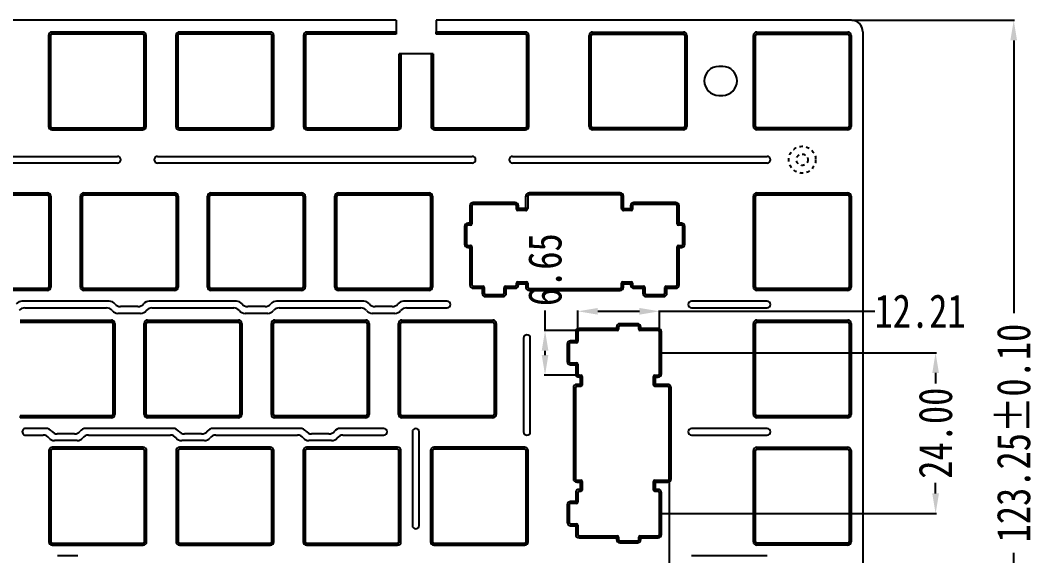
# Model space of a CAD drawing. Header units: inches. Extents: x -637 to 787, y 158 to 578.
# Drawn here: x 216.3 to 367.9, y 374.5 to 454.4 of the extents above; entities that cross this region are included whole.
import ezdxf

# ---------------------------------------------------------------- set-up
doc = ezdxf.new("R2010")
doc.units = ezdxf.units.IN
doc.header["$LTSCALE"] = 5
doc.header["$MEASUREMENT"] = 0
doc.header["$PDMODE"] = 3
doc.header["$PDSIZE"] = 0.3125
doc.linetypes.add('HIDDEN', pattern=[0.2, 0.1, -0.1])
doc.layers.get('0').update_dxf_attribs({"linetype": 'CONTINUOUS'})
doc.layers.get('Defpoints').update_dxf_attribs({"linetype": 'CONTINUOUS'})
doc.layers.add('DEFAULT_2', color=8, linetype='HIDDEN')
doc.styles.get("Standard").update_dxf_attribs({"font": 'txt', "width": 0.8})
doc.dimstyles.get("Standard").update_dxf_attribs({"dimtxt": 5, "dimasz": 3, "dimexe": 0.125, "dimexo": 0.0625, "dimgap": 0.09, "dimtad": 0, "dimzin": 4, "dimdsep": 46, "dimtxsty": 'Standard', "dimcen": 0.09, "dimclrd": 4, "dimclre": 4, "dimclrt": 6, "dimadec": 0, "dimazin": 0, "dimtp": 0.01, "dimtm": 0.01, "dimtfac": 1, "dimtofl": 0, "dimtmove": 0, "dimatfit": 3, "dimfxl": 0, "dimtolj": 1, "dimtzin": 4, "dimarcsym": 0})

# ---------------------------------------------------------------- blocks, each defined once
blk = doc.blocks.new('*D8')
at = {"color": 4, "lineweight": -2, "transparency": 16777216}
for p, q in [((294.65, 408.12), (294.65, 411.12)), ((299.79, 408.12), (294.52, 408.12)), ((294.65, 404.47), (294.65, 405.12)), ((299.79, 401.47), (294.52, 401.47))]:
    blk.add_line(p, q, dxfattribs=at)
at = {"color": 4, "transparency": 16777216}
for points in [[(294.15, 405.12), (295.15, 405.12), (294.65, 408.12)], [(294.15, 404.47), (295.15, 404.47), (294.65, 401.47)]]:
    blk.add_solid(points, dxfattribs=at)
at = {"layer": 'Defpoints', "color": 0, "transparency": 16777216}
for p in [(294.65, 408.12), (299.85, 408.12), (299.85, 401.47)]:
    blk.add_point(p, dxfattribs=at)
at = {"color": 6, "transparency": 16777216, "insert": (294.65, 417.21), "char_height": 5, "attachment_point": 5, "rotation": 90}
blk.add_mtext('\\A1;6.65', dxfattribs=at)
blk = doc.blocks.new('*D9')
at = {"color": 4, "lineweight": -2, "transparency": 16777216}
for p, q in [((299.53, 407.61), (299.53, 411.12)), ((311.74, 407.61), (311.74, 411.12)), ((302.53, 411), (308.74, 411)), ((311.74, 411), (343.91, 411))]:
    blk.add_line(p, q, dxfattribs=at)
at = {"color": 4, "transparency": 16777216}
for points in [[(302.53, 411.5), (302.53, 410.5), (299.53, 411)], [(308.74, 411.5), (308.74, 410.5), (311.74, 411)]]:
    blk.add_solid(points, dxfattribs=at)
at = {"layer": 'Defpoints', "color": 0, "transparency": 16777216}
for p in [(311.74, 411), (299.53, 407.55), (311.74, 407.55)]:
    blk.add_point(p, dxfattribs=at)
at = {"color": 6, "transparency": 16777216, "insert": (350.67, 411), "char_height": 5, "attachment_point": 5}
blk.add_mtext('\\A1;12.21', dxfattribs=at)
blk = doc.blocks.new('*D10')
at = {"color": 4, "lineweight": -2, "transparency": 16777216}
for p, q in [((311.8, 404.8), (353.12, 404.8)), ((352.99, 401.8), (352.99, 400.22)), ((352.99, 383.8), (352.99, 385.37)), ((311.8, 380.8), (353.12, 380.8))]:
    blk.add_line(p, q, dxfattribs=at)
at = {"color": 4, "transparency": 16777216}
for points in [[(352.49, 401.8), (353.49, 401.8), (352.99, 404.8)], [(352.49, 383.8), (353.49, 383.8), (352.99, 380.8)]]:
    blk.add_solid(points, dxfattribs=at)
at = {"layer": 'Defpoints', "color": 0, "transparency": 16777216}
for p in [(311.74, 404.8), (352.99, 404.8), (311.74, 380.8)]:
    blk.add_point(p, dxfattribs=at)
at = {"color": 6, "transparency": 16777216, "insert": (352.99, 392.8), "char_height": 5, "attachment_point": 5, "rotation": 90}
blk.add_mtext('\\A1;24.00', dxfattribs=at)
blk = doc.blocks.new('*D18')
at = {"color": 4, "lineweight": -2, "transparency": 16777216}
for p, q in [((340.48, 454.45), (364.78, 454.45)), ((364.66, 451.45), (364.66, 410.72)), ((364.66, 334.2), (364.66, 374.92)), ((340.48, 331.2), (364.78, 331.2))]:
    blk.add_line(p, q, dxfattribs=at)
at = {"color": 4, "transparency": 16777216}
for points in [[(364.16, 451.45), (365.16, 451.45), (364.66, 454.45)], [(364.16, 334.2), (365.16, 334.2), (364.66, 331.2)]]:
    blk.add_solid(points, dxfattribs=at)
at = {"layer": 'Defpoints', "color": 0, "transparency": 16777216}
for p in [(340.42, 454.45), (364.66, 454.45), (340.42, 331.2)]:
    blk.add_point(p, dxfattribs=at)
at = {"color": 6, "transparency": 16777216, "insert": (364.66, 392.82), "char_height": 5, "attachment_point": 5, "rotation": 90}
blk.add_mtext('\\A1;123.25%%P0{\\fSimSun|b0|i0|c134|p2;.10}', dxfattribs=at)
blk = doc.blocks.new('*D23')
at = {"color": 4, "lineweight": -2, "transparency": 16777216}
for p, q in [((313.18, 389.09), (313.18, 368.25)), ((342.12, 384.33), (342.12, 368.25)), ((316.18, 368.37), (319.56, 368.37)), ((339.12, 368.37), (335.74, 368.37))]:
    blk.add_line(p, q, dxfattribs=at)
at = {"color": 4, "transparency": 16777216}
for points in [[(316.18, 368.87), (316.18, 367.87), (313.18, 368.37)], [(339.12, 368.87), (339.12, 367.87), (342.12, 368.37)]]:
    blk.add_solid(points, dxfattribs=at)
at = {"layer": 'Defpoints', "color": 0, "transparency": 16777216}
for p in [(313.18, 389.15), (342.12, 384.39), (342.12, 368.37)]:
    blk.add_point(p, dxfattribs=at)
at = {"color": 6, "transparency": 16777216, "insert": (327.65, 368.37), "char_height": 5, "attachment_point": 5}
blk.add_mtext('\\A1;28.93', dxfattribs=at)

msp = doc.modelspace()

# ---------------------------------------------------------------- linework, layer by layer
at = {"color": 6, "linetype": 'Continuous'}
for p, q in [((272.394, 454.445), (159.509, 454.445)), ((272.394, 454.445), (272.394, 452.745)), ((340.416, 454.445), (278.394, 454.445)), ((278.394, 454.445), (278.394, 452.745)), ((220.469, 452.195), (220.469, 438.595)), ((220.769, 452.195), (220.469, 452.195)), ((220.769, 452.195), (220.769, 438.595)), ((220.969, 452.695), (220.969, 452.395)), ((234.569, 452.695), (220.969, 452.695)), ((234.569, 452.395), (220.969, 452.395)), ((234.569, 452.395), (234.569, 452.695)), ((234.769, 438.595), (234.769, 452.195)), ((235.069, 452.195), (234.769, 452.195)), ((235.069, 438.595), (235.069, 452.195)), ((239.519, 452.195), (239.519, 438.595)), ((239.819, 452.195), (239.519, 452.195)), ((239.819, 452.195), (239.819, 438.595)), ((240.019, 452.695), (240.019, 452.395)), ((253.619, 452.695), (240.019, 452.695)), ((253.619, 452.395), (240.019, 452.395)), ((253.619, 452.395), (253.619, 452.695)), ((253.819, 438.595), (253.819, 452.195)), ((254.119, 452.195), (253.819, 452.195)), ((254.119, 438.595), (254.119, 452.195)), ((258.869, 452.195), (258.569, 452.195)), ((258.569, 452.195), (258.569, 438.595)), ((258.869, 452.195), (258.869, 438.595)), ((272.394, 452.695), (259.069, 452.695)), ((259.069, 452.695), (259.069, 452.395)), ((272.414, 452.395), (259.069, 452.395)), ((291.719, 452.395), (278.373, 452.395)), ((291.719, 452.695), (278.393, 452.695)), ((291.719, 452.395), (291.719, 452.695)), ((292.219, 452.195), (291.919, 452.195)), ((291.919, 438.595), (291.919, 452.195)), ((292.219, 438.595), (292.219, 452.195)), ((301.536, 452.195), (301.236, 452.195)), ((301.236, 438.595), (301.236, 452.195)), ((301.536, 438.595), (301.536, 452.195)), ((301.736, 452.695), (315.336, 452.695)), ((301.736, 452.695), (301.736, 452.395)), ((301.736, 452.395), (315.336, 452.395)), ((315.336, 452.395), (315.336, 452.695)), ((315.836, 452.195), (315.536, 452.195)), ((315.536, 452.195), (315.536, 438.595)), ((315.836, 452.195), (315.836, 438.595)), ((326.066, 452.195), (325.766, 452.195)), ((325.766, 438.595), (325.766, 452.195)), ((326.066, 438.595), (326.066, 452.195)), ((326.266, 452.695), (339.866, 452.695)), ((326.266, 452.695), (326.266, 452.395)), ((326.266, 452.395), (339.866, 452.395)), ((339.866, 452.395), (339.866, 452.695)), ((340.366, 452.195), (340.066, 452.195)), ((340.066, 452.195), (340.066, 438.595)), ((340.366, 452.195), (340.366, 438.595)), ((342.116, 452.745), (342.116, 332.895)), ((277.919, 449.456), (272.869, 449.456)), ((272.869, 438.595), (272.869, 449.456)), ((273.169, 438.595), (273.169, 449.456)), ((277.619, 449.456), (277.619, 438.595)), ((277.919, 449.456), (277.919, 438.595)), ((220.469, 438.595), (220.769, 438.595)), ((220.969, 438.395), (220.969, 438.095)), ((220.969, 438.395), (234.569, 438.395)), ((234.569, 438.095), (234.569, 438.395)), ((234.769, 438.595), (235.069, 438.595)), ((239.519, 438.595), (239.819, 438.595)), ((240.019, 438.395), (253.619, 438.395)), ((240.019, 438.395), (240.019, 438.095)), ((253.619, 438.095), (253.619, 438.395)), ((253.819, 438.595), (254.119, 438.595)), ((258.569, 438.595), (258.869, 438.595)), ((259.069, 438.395), (272.669, 438.395)), ((259.069, 438.395), (259.069, 438.095)), ((272.669, 438.095), (272.669, 438.395)), ((272.869, 438.595), (273.169, 438.595)), ((277.619, 438.595), (277.919, 438.595)), ((278.119, 438.395), (291.719, 438.395)), ((278.119, 438.395), (278.119, 438.095)), ((291.719, 438.095), (291.719, 438.395)), ((291.919, 438.595), (292.219, 438.595)), ((301.236, 438.595), (301.536, 438.595)), ((315.336, 438.395), (301.736, 438.395)), ((301.736, 438.395), (301.736, 438.095)), ((315.336, 438.095), (315.336, 438.395)), ((315.536, 438.595), (315.836, 438.595)), ((325.766, 438.595), (326.066, 438.595)), ((339.866, 438.395), (326.266, 438.395)), ((326.266, 438.395), (326.266, 438.095)), ((339.866, 438.095), (339.866, 438.395)), ((340.066, 438.595), (340.366, 438.595)), ((220.969, 438.095), (234.569, 438.095)), ((240.019, 438.095), (253.619, 438.095)), ((259.069, 438.095), (272.669, 438.095)), ((278.119, 438.095), (291.719, 438.095)), ((315.336, 438.095), (301.736, 438.095)), ((339.866, 438.095), (326.266, 438.095)), ((183.782, 434.136), (230.782, 434.136)), ((236.782, 434.136), (283.782, 434.136)), ((289.782, 434.136), (327.816, 434.136)), ((230.782, 433.136), (183.782, 433.136)), ((283.782, 433.136), (236.782, 433.136)), ((327.816, 433.136), (289.782, 433.136)), ((206.736, 428.695), (220.336, 428.695)), ((206.736, 428.395), (220.336, 428.395)), ((220.336, 428.395), (220.336, 428.695)), ((220.536, 428.195), (220.536, 414.595)), ((220.836, 428.195), (220.536, 428.195)), ((220.836, 428.195), (220.836, 414.595)), ((225.236, 414.595), (225.236, 428.195)), ((225.536, 428.195), (225.236, 428.195)), ((225.536, 414.595), (225.536, 428.195)), ((225.736, 428.695), (225.736, 428.395)), ((225.736, 428.695), (239.336, 428.695)), ((225.736, 428.395), (239.336, 428.395)), ((239.336, 428.395), (239.336, 428.695)), ((239.836, 428.195), (239.536, 428.195)), ((239.536, 428.195), (239.536, 414.595)), ((239.836, 428.195), (239.836, 414.595)), ((244.536, 428.195), (244.236, 428.195)), ((244.236, 414.595), (244.236, 428.195)), ((244.536, 414.595), (244.536, 428.195)), ((244.736, 428.695), (258.336, 428.695)), ((244.736, 428.695), (244.736, 428.395)), ((244.736, 428.395), (258.336, 428.395)), ((258.336, 428.395), (258.336, 428.695)), ((258.836, 428.195), (258.536, 428.195)), ((258.536, 428.195), (258.536, 414.595)), ((258.836, 428.195), (258.836, 414.595)), ((263.536, 428.195), (263.236, 428.195)), ((263.236, 414.595), (263.236, 428.195)), ((263.536, 414.595), (263.536, 428.195)), ((263.736, 428.695), (277.336, 428.695)), ((263.736, 428.695), (263.736, 428.395)), ((263.736, 428.395), (277.336, 428.395)), ((277.336, 428.395), (277.336, 428.695)), ((277.836, 428.195), (277.536, 428.195)), ((277.536, 428.195), (277.536, 414.595)), ((277.836, 428.195), (277.836, 414.595)), ((326.066, 428.195), (325.766, 428.195)), ((325.766, 414.595), (325.766, 428.195)), ((326.066, 414.595), (326.066, 428.195)), ((326.266, 428.695), (339.866, 428.695)), ((326.266, 428.695), (326.266, 428.395)), ((326.266, 428.395), (339.866, 428.395)), ((339.866, 428.395), (339.866, 428.695)), ((340.366, 428.195), (340.066, 428.195)), ((340.066, 428.195), (340.066, 414.595)), ((340.366, 428.195), (340.366, 414.595)), ((220.336, 414.395), (206.736, 414.395)), ((220.336, 414.095), (206.736, 414.095)), ((220.336, 414.095), (220.336, 414.395)), ((220.536, 414.595), (220.836, 414.595)), ((225.236, 414.595), (225.536, 414.595)), ((239.336, 414.395), (225.736, 414.395)), ((225.736, 414.395), (225.736, 414.095)), ((239.336, 414.095), (225.736, 414.095)), ((239.336, 414.095), (239.336, 414.395)), ((239.536, 414.595), (239.836, 414.595)), ((244.236, 414.595), (244.536, 414.595)), ((258.336, 414.395), (244.736, 414.395)), ((244.736, 414.395), (244.736, 414.095)), ((258.336, 414.095), (244.736, 414.095)), ((258.336, 414.095), (258.336, 414.395)), ((258.536, 414.595), (258.836, 414.595)), ((263.236, 414.595), (263.536, 414.595)), ((277.336, 414.395), (263.736, 414.395)), ((263.736, 414.395), (263.736, 414.095)), ((277.336, 414.095), (263.736, 414.095)), ((277.336, 414.095), (277.336, 414.395)), ((277.536, 414.595), (277.836, 414.595)), ((325.766, 414.595), (326.066, 414.595)), ((339.866, 414.395), (326.266, 414.395)), ((326.266, 414.395), (326.266, 414.095)), ((339.866, 414.095), (326.266, 414.095)), ((339.866, 414.095), (339.866, 414.395)), ((340.066, 414.595), (340.366, 414.595)), ((229.557, 412.515), (216.514, 412.515)), ((216.918, 411.515), (229.156, 411.515)), ((233.821, 411.695), (231.25, 411.695)), ((248.557, 412.515), (235.514, 412.515)), ((235.918, 411.515), (248.156, 411.515)), ((252.821, 411.695), (250.25, 411.695)), ((267.563, 412.515), (254.514, 412.515)), ((254.918, 411.515), (267.139, 411.515)), ((271.806, 411.695), (269.266, 411.695)), ((280.036, 412.515), (273.509, 412.515)), ((273.933, 411.515), (280.036, 411.515)), ((327.816, 412.515), (316.536, 412.515)), ((316.536, 411.515), (327.816, 411.515)), ((216.266, 409.695), (229.866, 409.695)), ((229.866, 409.395), (229.866, 409.695)), ((234.225, 410.695), (230.849, 410.695)), ((235.266, 409.695), (248.866, 409.695)), ((235.266, 409.695), (235.266, 409.395)), ((248.866, 409.395), (248.866, 409.695)), ((253.225, 410.695), (249.849, 410.695)), ((254.266, 409.695), (267.866, 409.695)), ((254.266, 409.695), (254.266, 409.395)), ((267.866, 409.395), (267.866, 409.695)), ((272.229, 410.695), (268.843, 410.695)), ((273.266, 409.695), (286.866, 409.695)), ((273.266, 409.695), (273.266, 409.395)), ((286.866, 409.395), (286.866, 409.695)), ((326.266, 409.695), (339.866, 409.695)), ((326.266, 409.695), (326.266, 409.395)), ((339.866, 409.395), (339.866, 409.695)), ((216.266, 409.395), (229.866, 409.395)), ((230.366, 409.195), (230.066, 409.195)), ((230.066, 409.195), (230.066, 395.595)), ((230.366, 409.195), (230.366, 395.595)), ((235.066, 409.195), (234.766, 409.195)), ((234.766, 395.595), (234.766, 409.195)), ((235.066, 395.595), (235.066, 409.195)), ((235.266, 409.395), (248.866, 409.395)), ((249.366, 409.195), (249.066, 409.195)), ((249.066, 409.195), (249.066, 395.595)), ((249.366, 409.195), (249.366, 395.595)), ((254.066, 409.195), (253.766, 409.195)), ((253.766, 395.595), (253.766, 409.195)), ((254.066, 395.595), (254.066, 409.195)), ((254.266, 409.395), (267.866, 409.395)), ((268.366, 409.195), (268.066, 409.195)), ((268.066, 409.195), (268.066, 395.595)), ((268.366, 409.195), (268.366, 395.595)), ((273.066, 409.195), (272.766, 409.195)), ((272.766, 395.595), (272.766, 409.195)), ((273.066, 395.595), (273.066, 409.195)), ((273.266, 409.395), (286.866, 409.395)), ((287.366, 409.195), (287.066, 409.195)), ((287.066, 409.195), (287.066, 395.595)), ((287.366, 409.195), (287.366, 395.595)), ((299.726, 408.42), (299.726, 408.12)), ((305.326, 408.42), (299.726, 408.42)), ((305.426, 408.12), (299.726, 408.12)), ((305.326, 408.645), (305.326, 408.42)), ((305.626, 408.645), (305.326, 408.645)), ((305.326, 408.42), (305.567, 408.179)), ((305.626, 408.645), (305.626, 408.32)), ((305.826, 409.145), (305.826, 408.845)), ((308.436, 409.145), (305.826, 409.145)), ((308.436, 408.845), (305.826, 408.845)), ((308.436, 408.845), (308.436, 409.145)), ((308.636, 408.32), (308.636, 408.645)), ((308.936, 408.645), (308.636, 408.645)), ((308.936, 408.42), (308.695, 408.179)), ((311.536, 408.12), (308.836, 408.12)), ((308.936, 408.42), (308.936, 408.645)), ((311.536, 408.42), (308.936, 408.42)), ((311.536, 408.12), (311.536, 408.42)), ((326.066, 409.195), (325.766, 409.195)), ((325.766, 395.595), (325.766, 409.195)), ((326.066, 395.595), (326.066, 409.195)), ((326.266, 409.395), (339.866, 409.395)), ((340.366, 409.195), (340.066, 409.195)), ((340.066, 409.195), (340.066, 395.595)), ((340.366, 409.195), (340.366, 395.595)), ((291.451, 406.975), (291.451, 393.015)), ((292.451, 393.015), (292.451, 406.975)), ((298.476, 406.595), (298.476, 406.295)), ((299.226, 406.595), (298.476, 406.595)), ((299.226, 407.92), (299.226, 406.595)), ((299.526, 407.92), (299.226, 407.92)), ((299.226, 406.595), (299.467, 406.354)), ((299.526, 407.92), (299.526, 406.495)), ((311.736, 401.67), (311.736, 407.92)), ((312.036, 407.92), (311.736, 407.92)), ((312.036, 401.67), (312.036, 407.92)), ((297.976, 406.095), (297.976, 403.495)), ((298.276, 406.095), (297.976, 406.095)), ((298.276, 406.095), (298.276, 403.495)), ((299.326, 406.295), (298.476, 406.295)), ((297.976, 403.495), (298.276, 403.495)), ((298.476, 403.295), (298.476, 402.995)), ((298.476, 403.295), (299.326, 403.295)), ((298.476, 402.995), (299.226, 402.995)), ((299.226, 402.995), (299.467, 403.237)), ((299.226, 402.995), (299.226, 401.67)), ((299.526, 403.095), (299.526, 401.67)), ((299.226, 401.67), (299.526, 401.67)), ((299.726, 401.47), (299.726, 401.17)), ((299.726, 401.47), (299.981, 401.47)), ((299.726, 401.17), (299.881, 401.17)), ((299.881, 401.17), (300.122, 401.411)), ((299.881, 401.17), (299.881, 400.095)), ((300.181, 401.27), (300.181, 399.995)), ((310.836, 399.995), (310.836, 401.27)), ((311.136, 401.17), (310.895, 401.411)), ((311.036, 401.47), (311.536, 401.47)), ((311.136, 400.095), (311.136, 401.17)), ((311.136, 401.17), (311.536, 401.17)), ((311.536, 401.17), (311.536, 401.47)), ((311.736, 401.67), (312.036, 401.67)), ((298.881, 399.595), (298.881, 385.995)), ((299.181, 399.595), (298.881, 399.595)), ((299.181, 399.595), (299.181, 385.995)), ((299.381, 400.095), (299.381, 399.795)), ((299.881, 400.095), (299.381, 400.095)), ((299.981, 399.795), (299.381, 399.795)), ((299.881, 400.095), (300.122, 399.854)), ((311.136, 400.095), (310.895, 399.854)), ((312.981, 399.795), (311.036, 399.795)), ((312.981, 400.095), (311.136, 400.095)), ((312.981, 399.795), (312.981, 400.095)), ((313.181, 385.995), (313.181, 399.595)), ((313.481, 399.595), (313.181, 399.595)), ((313.481, 385.995), (313.481, 399.595)), ((229.866, 395.395), (216.266, 395.395)), ((216.266, 395.395), (216.266, 395.095)), ((229.866, 395.095), (216.266, 395.095)), ((229.866, 395.095), (229.866, 395.395)), ((230.066, 395.595), (230.366, 395.595)), ((234.766, 395.595), (235.066, 395.595)), ((248.866, 395.395), (235.266, 395.395)), ((235.266, 395.395), (235.266, 395.095)), ((248.866, 395.095), (235.266, 395.095)), ((248.866, 395.095), (248.866, 395.395)), ((249.066, 395.595), (249.366, 395.595)), ((253.766, 395.595), (254.066, 395.595)), ((267.866, 395.395), (254.266, 395.395)), ((254.266, 395.395), (254.266, 395.095)), ((267.866, 395.095), (254.266, 395.095)), ((267.866, 395.095), (267.866, 395.395)), ((268.066, 395.595), (268.366, 395.595)), ((272.766, 395.595), (273.066, 395.595)), ((286.866, 395.395), (273.266, 395.395)), ((273.266, 395.395), (273.266, 395.095)), ((286.866, 395.095), (273.266, 395.095)), ((286.866, 395.095), (286.866, 395.395)), ((287.066, 395.595), (287.366, 395.595)), ((325.766, 395.595), (326.066, 395.595)), ((339.866, 395.395), (326.266, 395.395)), ((326.266, 395.395), (326.266, 395.095)), ((339.866, 395.095), (326.266, 395.095)), ((339.866, 395.095), (339.866, 395.395)), ((340.066, 395.595), (340.366, 395.595)), ((220.087, 393.515), (217.066, 393.515)), ((239.087, 393.515), (226.044, 393.515)), ((258.087, 393.515), (245.044, 393.515)), ((270.566, 393.515), (264.044, 393.515)), ((274.831, 393.015), (274.831, 379.015)), ((275.831, 379.015), (275.831, 393.015)), ((327.816, 393.515), (316.536, 393.515)), ((217.066, 392.515), (219.686, 392.515)), ((224.755, 391.695), (221.379, 391.695)), ((224.351, 392.695), (221.78, 392.695)), ((226.448, 392.515), (238.686, 392.515)), ((243.755, 391.695), (240.379, 391.695)), ((243.351, 392.695), (240.78, 392.695)), ((245.448, 392.515), (257.686, 392.515)), ((262.755, 391.695), (259.379, 391.695)), ((262.351, 392.695), (259.78, 392.695)), ((264.448, 392.515), (270.566, 392.515)), ((316.536, 392.515), (327.816, 392.515)), ((220.831, 390.195), (220.531, 390.195)), ((220.531, 390.195), (220.531, 376.595)), ((220.831, 390.195), (220.831, 376.595)), ((234.631, 390.695), (221.031, 390.695)), ((221.031, 390.695), (221.031, 390.395)), ((234.631, 390.395), (221.031, 390.395)), ((234.631, 390.395), (234.631, 390.695)), ((235.131, 390.195), (234.831, 390.195)), ((234.831, 376.595), (234.831, 390.195)), ((235.131, 376.595), (235.131, 390.195)), ((239.831, 390.195), (239.531, 390.195)), ((239.531, 390.195), (239.531, 376.595)), ((239.831, 390.195), (239.831, 376.595)), ((253.631, 390.695), (240.031, 390.695)), ((240.031, 390.695), (240.031, 390.395)), ((253.631, 390.395), (240.031, 390.395)), ((253.631, 390.395), (253.631, 390.695)), ((254.131, 390.195), (253.831, 390.195)), ((253.831, 376.595), (253.831, 390.195)), ((254.131, 376.595), (254.131, 390.195)), ((258.831, 390.195), (258.531, 390.195)), ((258.531, 390.195), (258.531, 376.595)), ((258.831, 390.195), (258.831, 376.595)), ((272.631, 390.695), (259.031, 390.695)), ((259.031, 390.695), (259.031, 390.395)), ((272.631, 390.395), (259.031, 390.395)), ((272.631, 390.395), (272.631, 390.695)), ((273.131, 390.195), (272.831, 390.195)), ((272.831, 376.595), (272.831, 390.195)), ((273.131, 376.595), (273.131, 390.195)), ((277.831, 390.195), (277.531, 390.195)), ((277.531, 390.195), (277.531, 376.595)), ((277.831, 390.195), (277.831, 376.595)), ((291.631, 390.695), (278.031, 390.695)), ((278.031, 390.695), (278.031, 390.395)), ((291.631, 390.395), (278.031, 390.395)), ((291.631, 390.395), (291.631, 390.695)), ((292.131, 390.195), (291.831, 390.195)), ((291.831, 376.595), (291.831, 390.195)), ((292.131, 376.595), (292.131, 390.195)), ((326.066, 390.195), (325.766, 390.195)), ((325.766, 376.595), (325.766, 390.195)), ((326.066, 376.595), (326.066, 390.195)), ((326.266, 390.695), (339.866, 390.695)), ((326.266, 390.695), (326.266, 390.395)), ((326.266, 390.395), (339.866, 390.395)), ((339.866, 390.395), (339.866, 390.695)), ((340.366, 390.195), (340.066, 390.195)), ((340.066, 390.195), (340.066, 376.595)), ((340.366, 390.195), (340.366, 376.595)), ((298.881, 385.995), (299.181, 385.995)), ((299.381, 385.795), (299.381, 385.495)), ((299.381, 385.795), (299.981, 385.795)), ((299.381, 385.495), (299.881, 385.495)), ((299.881, 385.495), (300.122, 385.737)), ((299.881, 385.495), (299.881, 384.42)), ((300.181, 385.595), (300.181, 384.32)), ((310.836, 384.32), (310.836, 385.595)), ((311.136, 385.495), (310.895, 385.737)), ((311.036, 385.795), (312.981, 385.795)), ((311.136, 384.42), (311.136, 385.495)), ((311.136, 385.495), (312.981, 385.495)), ((312.981, 385.495), (312.981, 385.795)), ((313.181, 385.995), (313.481, 385.995)), ((299.226, 383.92), (299.226, 382.595)), ((299.526, 383.92), (299.226, 383.92)), ((299.526, 383.92), (299.526, 382.495)), ((299.726, 384.42), (299.726, 384.12)), ((299.881, 384.42), (299.726, 384.42)), ((299.981, 384.12), (299.726, 384.12)), ((299.881, 384.42), (300.122, 384.179)), ((311.136, 384.42), (310.895, 384.179)), ((311.536, 384.12), (311.036, 384.12)), ((311.536, 384.42), (311.136, 384.42)), ((311.536, 384.12), (311.536, 384.42)), ((311.736, 377.67), (311.736, 383.92)), ((312.036, 383.92), (311.736, 383.92)), ((312.036, 377.67), (312.036, 383.92)), ((298.476, 382.595), (298.476, 382.295)), ((299.226, 382.595), (298.476, 382.595)), ((299.326, 382.295), (298.476, 382.295)), ((299.226, 382.595), (299.467, 382.354)), ((297.976, 382.095), (297.976, 379.495)), ((298.276, 382.095), (297.976, 382.095)), ((298.276, 382.095), (298.276, 379.495)), ((297.976, 379.495), (298.276, 379.495)), ((298.476, 379.295), (298.476, 378.995)), ((298.476, 379.295), (299.326, 379.295)), ((299.226, 378.995), (299.467, 379.237)), ((298.476, 378.995), (299.226, 378.995)), ((299.226, 378.995), (299.226, 377.67)), ((299.226, 377.67), (299.526, 377.67)), ((299.526, 379.095), (299.526, 377.67)), ((311.736, 377.67), (312.036, 377.67)), ((220.531, 376.595), (220.831, 376.595)), ((221.031, 376.395), (234.631, 376.395)), ((221.031, 376.395), (221.031, 376.095)), ((234.631, 376.095), (234.631, 376.395)), ((234.831, 376.595), (235.131, 376.595)), ((239.531, 376.595), (239.831, 376.595)), ((240.031, 376.395), (253.631, 376.395)), ((240.031, 376.395), (240.031, 376.095)), ((253.631, 376.095), (253.631, 376.395)), ((253.831, 376.595), (254.131, 376.595)), ((258.531, 376.595), (258.831, 376.595)), ((259.031, 376.395), (272.631, 376.395)), ((259.031, 376.395), (259.031, 376.095)), ((272.631, 376.095), (272.631, 376.395)), ((272.831, 376.595), (273.131, 376.595)), ((277.531, 376.595), (277.831, 376.595)), ((278.031, 376.395), (291.631, 376.395)), ((278.031, 376.395), (278.031, 376.095)), ((291.631, 376.095), (291.631, 376.395)), ((291.831, 376.595), (292.131, 376.595)), ((299.726, 377.47), (299.726, 377.17)), ((299.726, 377.47), (305.426, 377.47)), ((299.726, 377.17), (305.326, 377.17)), ((305.326, 377.17), (305.567, 377.411)), ((305.326, 377.17), (305.326, 376.945)), ((305.326, 376.945), (305.626, 376.945)), ((305.626, 377.27), (305.626, 376.945)), ((305.826, 376.745), (305.826, 376.445)), ((305.826, 376.745), (308.436, 376.745)), ((305.826, 376.445), (308.436, 376.445)), ((308.436, 376.445), (308.436, 376.745)), ((308.636, 376.945), (308.636, 377.27)), ((308.636, 376.945), (308.936, 376.945)), ((308.936, 377.17), (308.695, 377.411)), ((308.836, 377.47), (311.536, 377.47)), ((308.936, 376.945), (308.936, 377.17)), ((308.936, 377.17), (311.536, 377.17)), ((311.536, 377.17), (311.536, 377.47)), ((325.766, 376.595), (326.066, 376.595)), ((339.866, 376.395), (326.266, 376.395)), ((326.266, 376.395), (326.266, 376.095)), ((339.866, 376.095), (339.866, 376.395)), ((340.066, 376.595), (340.366, 376.595)), ((221.031, 376.095), (234.631, 376.095)), ((240.031, 376.095), (253.631, 376.095)), ((259.031, 376.095), (272.631, 376.095)), ((278.031, 376.095), (291.631, 376.095)), ((339.866, 376.095), (326.266, 376.095)), ((224.852, 374.515), (221.841, 374.515)), ((327.816, 374.515), (316.536, 374.515))]:
    msp.add_line(p, q, dxfattribs=at)
at = {"color": 7, "linetype": 'Continuous'}
for p, q in [((321.186, 447.545), (320.586, 447.545)), ((320.586, 443.245), (321.186, 443.245)), ((292.061, 428.195), (291.761, 428.195)), ((291.761, 426.05), (291.761, 428.195)), ((292.061, 428.195), (292.061, 426.35)), ((305.861, 428.695), (292.261, 428.695)), ((292.261, 428.395), (292.261, 428.695)), ((305.861, 428.395), (292.261, 428.395)), ((305.861, 428.395), (305.861, 428.695)), ((306.061, 428.195), (306.361, 428.195)), ((306.061, 426.35), (306.061, 428.195)), ((306.361, 426.05), (306.361, 428.195)), ((283.736, 426.75), (283.436, 426.75)), ((283.436, 426.75), (283.436, 424.15)), ((283.736, 426.75), (283.736, 424.05)), ((290.186, 427.25), (283.936, 427.25)), ((283.936, 426.95), (283.936, 427.25)), ((290.186, 426.95), (283.936, 426.95)), ((290.186, 426.95), (290.186, 427.25)), ((290.386, 426.75), (290.686, 426.75)), ((290.386, 426.25), (290.386, 426.75)), ((290.445, 426.109), (290.686, 426.35)), ((290.686, 426.35), (290.686, 426.75)), ((292.061, 426.35), (290.686, 426.35)), ((306.061, 426.35), (307.436, 426.35)), ((307.736, 426.75), (307.436, 426.75)), ((307.436, 426.75), (307.436, 426.35)), ((307.436, 426.35), (307.677, 426.109)), ((307.736, 426.75), (307.736, 426.25)), ((314.186, 427.25), (307.936, 427.25)), ((307.936, 426.95), (307.936, 427.25)), ((314.186, 426.95), (307.936, 426.95)), ((314.186, 426.95), (314.186, 427.25)), ((314.386, 426.75), (314.686, 426.75)), ((314.386, 424.05), (314.386, 426.75)), ((314.686, 424.15), (314.686, 426.75)), ((291.761, 426.05), (290.586, 426.05)), ((307.536, 426.05), (306.361, 426.05)), ((282.911, 423.65), (282.611, 423.65)), ((282.611, 423.65), (282.611, 421.04)), ((282.911, 423.65), (282.911, 421.04)), ((283.436, 424.15), (283.111, 424.15)), ((283.111, 423.85), (283.111, 424.15)), ((283.536, 423.85), (283.111, 423.85)), ((283.436, 424.15), (283.677, 423.909)), ((314.445, 423.909), (314.686, 424.15)), ((315.011, 423.85), (314.586, 423.85)), ((315.011, 424.15), (314.686, 424.15)), ((315.011, 423.85), (315.011, 424.15)), ((315.211, 423.65), (315.511, 423.65)), ((315.211, 421.04), (315.211, 423.65)), ((315.511, 421.04), (315.511, 423.65)), ((282.911, 421.04), (282.611, 421.04)), ((283.111, 420.84), (283.535, 420.84)), ((283.111, 420.84), (283.111, 420.54)), ((283.111, 420.54), (283.435, 420.54)), ((283.435, 420.54), (283.434, 414.94)), ((283.677, 420.782), (283.435, 420.54)), ((283.735, 420.64), (283.734, 414.94)), ((314.386, 414.94), (314.386, 420.64)), ((314.686, 420.54), (314.445, 420.782)), ((314.586, 420.84), (315.011, 420.84)), ((314.686, 420.54), (315.011, 420.54)), ((314.686, 414.94), (314.686, 420.54)), ((315.011, 420.84), (315.011, 420.54)), ((315.211, 421.04), (315.511, 421.04)), ((283.734, 414.94), (283.434, 414.94)), ((283.934, 414.74), (285.361, 414.74)), ((283.934, 414.74), (283.934, 414.44)), ((283.934, 414.44), (285.261, 414.44)), ((285.261, 414.44), (285.502, 414.682)), ((285.261, 414.44), (285.261, 413.69)), ((285.561, 414.54), (285.561, 413.69)), ((288.561, 413.69), (288.561, 414.54)), ((288.861, 414.44), (288.62, 414.682)), ((288.761, 414.74), (290.186, 414.74)), ((288.861, 414.44), (290.186, 414.44)), ((288.861, 413.69), (288.861, 414.44)), ((290.186, 414.74), (290.186, 414.44)), ((290.386, 414.94), (290.386, 415.195)), ((290.386, 414.94), (290.686, 414.94)), ((290.686, 415.095), (290.445, 415.337)), ((290.586, 415.395), (291.861, 415.395)), ((290.686, 415.095), (291.761, 415.095)), ((290.686, 414.94), (290.686, 415.095)), ((291.761, 415.095), (292.002, 415.337)), ((291.761, 415.095), (291.761, 414.595)), ((292.061, 414.595), (291.761, 414.595)), ((292.061, 415.195), (292.061, 414.595)), ((292.261, 414.395), (305.861, 414.395)), ((292.261, 414.395), (292.261, 414.095)), ((292.261, 414.095), (305.861, 414.095)), ((305.861, 414.395), (305.861, 414.095)), ((306.061, 414.595), (306.061, 415.195)), ((306.061, 414.595), (306.361, 414.595)), ((306.361, 415.095), (306.12, 415.337)), ((306.261, 415.395), (307.536, 415.395)), ((306.361, 415.095), (307.436, 415.095)), ((306.361, 414.595), (306.361, 415.095)), ((307.677, 415.337), (307.436, 415.095)), ((307.436, 415.095), (307.436, 414.94)), ((307.736, 414.94), (307.436, 414.94)), ((307.736, 415.195), (307.736, 414.94)), ((307.936, 414.74), (309.361, 414.74)), ((307.936, 414.74), (307.936, 414.44)), ((307.936, 414.44), (309.261, 414.44)), ((309.261, 414.44), (309.502, 414.682)), ((309.261, 414.44), (309.261, 413.69)), ((309.561, 414.54), (309.561, 413.69)), ((312.561, 413.69), (312.561, 414.54)), ((312.861, 414.44), (312.62, 414.682)), ((312.761, 414.74), (314.186, 414.74)), ((312.861, 414.44), (314.186, 414.44)), ((312.861, 413.69), (312.861, 414.44)), ((314.186, 414.74), (314.186, 414.44)), ((314.386, 414.94), (314.686, 414.94)), ((285.561, 413.69), (285.261, 413.69)), ((285.761, 413.49), (288.361, 413.49)), ((285.761, 413.49), (285.761, 413.19)), ((285.761, 413.19), (288.361, 413.19)), ((288.361, 413.49), (288.361, 413.19)), ((288.561, 413.69), (288.861, 413.69)), ((309.561, 413.69), (309.261, 413.69)), ((309.761, 413.49), (312.361, 413.49)), ((309.761, 413.49), (309.761, 413.19)), ((309.761, 413.19), (312.361, 413.19)), ((312.361, 413.49), (312.361, 413.19)), ((312.561, 413.69), (312.861, 413.69))]:
    msp.add_line(p, q, dxfattribs=at)
at = {"color": 6, "linetype": 'Continuous'}
for centre, radius, start, end in [((340.416, 452.745), 1.7, 0, 90), ((220.969, 452.195), 0.5, 90.00018, 180.00018), ((220.969, 452.195), 0.2, 90.00001, 180), ((234.569, 452.195), 0.5, 0.00018, 90), ((234.569, 452.195), 0.2, 0.00002, 90), ((240.019, 452.195), 0.5, 90.00018, 180.00018), ((240.019, 452.195), 0.2, 90.00001, 180), ((253.619, 452.195), 0.5, 0.00018, 90), ((253.619, 452.195), 0.2, 0.00001, 90), ((259.069, 452.195), 0.5, 90.00018, 180.00018), ((259.069, 452.195), 0.2, 90.00001, 180), ((275.394, 452.745), 3, 180, 186.69979), ((275.394, 452.745), 3, 353.30021, 0), ((291.719, 452.195), 0.5, 0.00018, 90), ((291.719, 452.195), 0.2, 0.00001, 90), ((301.736, 452.195), 0.5, 90, 180), ((301.736, 452.195), 0.2, 90, 180), ((315.336, 452.195), 0.5, 0, 90), ((315.336, 452.195), 0.2, 360, 90), ((326.266, 452.195), 0.5, 90, 180), ((326.266, 452.195), 0.2, 90, 180), ((339.866, 452.195), 0.5, 0, 90), ((339.866, 452.195), 0.2, 360, 90), ((220.969, 438.595), 0.5, 180.00018, 270), ((220.969, 438.595), 0.2, 180.00002, 270), ((234.569, 438.595), 0.5, 270.00018, 0.00018), ((234.569, 438.595), 0.2, 270.00001, 0), ((240.019, 438.595), 0.5, 180.00018, 270), ((240.019, 438.595), 0.2, 180.00002, 270), ((253.619, 438.595), 0.5, 270.00018, 0.00018), ((253.619, 438.595), 0.2, 270.00002, 0), ((259.069, 438.595), 0.5, 180.00018, 270), ((259.069, 438.595), 0.2, 180.00002, 270), ((272.669, 438.595), 0.5, 270.00018, 0.00018), ((272.669, 438.595), 0.2, 270.00002, 0), ((278.119, 438.595), 0.5, 180.00018, 270), ((278.119, 438.595), 0.2, 180.00002, 270), ((291.719, 438.595), 0.5, 270.00018, 0.00018), ((291.719, 438.595), 0.2, 270.00002, 0), ((301.736, 438.595), 0.5, 180, 270), ((301.736, 438.595), 0.2, 180, 270), ((315.336, 438.595), 0.5, 270, 0), ((315.336, 438.595), 0.2, 270, 0), ((326.266, 438.595), 0.5, 180, 270), ((326.266, 438.595), 0.2, 180, 270), ((339.866, 438.595), 0.5, 270, 0), ((339.866, 438.595), 0.2, 270, 0), ((230.782, 433.636), 0.5, 270, 90), ((236.782, 433.636), 0.5, 90, 270), ((283.782, 433.636), 0.5, 270, 90), ((289.782, 433.636), 0.5, 90, 270), ((327.816, 433.636), 0.5, 270, 90), ((220.336, 428.195), 0.5, 0, 90), ((220.336, 428.195), 0.2, 360, 90), ((225.736, 428.195), 0.5, 90, 180), ((225.736, 428.195), 0.2, 90, 180), ((239.336, 428.195), 0.5, 0, 90), ((239.336, 428.195), 0.2, 360, 90), ((244.736, 428.195), 0.5, 90, 180), ((244.736, 428.195), 0.2, 90, 180), ((258.336, 428.195), 0.5, 0, 90), ((258.336, 428.195), 0.2, 360, 90), ((263.736, 428.195), 0.5, 90, 180), ((263.736, 428.195), 0.2, 90, 180), ((277.336, 428.195), 0.5, 0, 90), ((277.336, 428.195), 0.2, 360, 90), ((326.266, 428.195), 0.5, 90, 180), ((326.266, 428.195), 0.2, 90, 180), ((339.866, 428.195), 0.5, 0, 90), ((339.866, 428.195), 0.2, 360, 90), ((220.336, 414.595), 0.5, 270, 0), ((220.336, 414.595), 0.2, 270, 0), ((225.736, 414.595), 0.5, 180, 270), ((225.736, 414.595), 0.2, 180, 270), ((239.336, 414.595), 0.5, 270, 0), ((239.336, 414.595), 0.2, 270, 0), ((244.736, 414.595), 0.5, 180, 270), ((244.736, 414.595), 0.2, 180, 270), ((258.336, 414.595), 0.5, 270, 0), ((258.336, 414.595), 0.2, 270, 0), ((263.736, 414.595), 0.5, 180, 270), ((263.736, 414.595), 0.2, 180, 270), ((277.336, 414.595), 0.5, 270, 0), ((277.336, 414.595), 0.2, 270, 0), ((326.266, 414.595), 0.5, 180, 270), ((326.266, 414.595), 0.2, 180, 270), ((339.866, 414.595), 0.5, 270, 0), ((339.866, 414.595), 0.2, 270, 0), ((216.515, 411.435), 1.08, 90.07483, 141.73289), ((216.918, 410.435), 1.08, 90.00005, 141.58073), ((229.154, 410.435), 1.08, 38.26711, 89.92517), ((229.557, 411.435), 1.08, 38.41927, 89.99995), ((230.849, 411.775), 1.08, 218.41927, 269.99995), ((231.251, 412.775), 1.08, 218.26711, 269.92517), ((233.821, 412.775), 1.08, 270.00005, 321.58073), ((234.224, 411.775), 1.08, 270.07483, 321.73289), ((235.515, 411.435), 1.08, 90.07483, 141.73289), ((235.918, 410.435), 1.08, 90.00005, 141.58073), ((248.154, 410.435), 1.08, 38.26711, 89.92517), ((248.557, 411.435), 1.08, 38.41927, 89.99995), ((249.849, 411.775), 1.08, 218.41927, 269.99995), ((250.251, 412.775), 1.08, 218.26711, 269.92517), ((252.821, 412.775), 1.08, 270.00005, 321.58073), ((253.224, 411.775), 1.08, 270.07483, 321.73289), ((254.515, 411.435), 1.08, 90.07483, 141.73289), ((254.918, 410.435), 1.08, 90, 141.58073), ((267.139, 410.415), 1.1, 38.61114, 90), ((267.563, 411.435), 1.08, 38.58475, 89.99995), ((268.843, 411.775), 1.08, 218.58475, 270), ((269.266, 412.795), 1.1, 218.61114, 270), ((271.806, 412.795), 1.1, 270, 321.41525), ((272.229, 411.775), 1.08, 270, 321.38837), ((273.509, 411.435), 1.08, 90, 141.38837), ((273.933, 410.415), 1.1, 90, 141.41525), ((280.036, 412.015), 0.5, 270, 90), ((316.536, 412.015), 0.5, 90, 270), ((327.816, 412.015), 0.5, 270, 90), ((229.866, 409.195), 0.5, 0, 90), ((235.266, 409.195), 0.5, 90, 180), ((248.866, 409.195), 0.5, 0, 90), ((254.266, 409.195), 0.5, 90, 180), ((267.866, 409.195), 0.5, 0, 90), ((273.266, 409.195), 0.5, 90, 180), ((286.866, 409.195), 0.5, 0, 90), ((326.266, 409.195), 0.5, 90, 180), ((339.866, 409.195), 0.5, 0, 90), ((229.866, 409.195), 0.2, 360, 90), ((235.266, 409.195), 0.2, 90, 180), ((248.866, 409.195), 0.2, 360, 90), ((254.266, 409.195), 0.2, 90, 180), ((267.866, 409.195), 0.2, 360, 90), ((273.266, 409.195), 0.2, 90, 180), ((286.866, 409.195), 0.2, 360, 90), ((299.726, 407.92), 0.5, 90.0002, 180), ((299.726, 407.92), 0.2, 90.00002, 180), ((305.826, 408.645), 0.5, 90.00018, 180), ((305.426, 408.32), 0.2, 270, 0), ((305.826, 408.645), 0.2, 90.00002, 180), ((308.436, 408.645), 0.5, 0.0002, 90.00019), ((308.436, 408.645), 0.2, 0.00002, 90), ((308.836, 408.32), 0.2, 180, 270), ((311.536, 407.92), 0.5, 0.00018, 90.00018), ((311.536, 407.92), 0.2, 0.00002, 90), ((326.266, 409.195), 0.2, 90, 180), ((339.866, 409.195), 0.2, 360, 90), ((291.951, 406.975), 0.5, 0, 180), ((298.476, 406.095), 0.5, 90.0002, 180), ((299.326, 406.495), 0.2, 270, 0), ((298.476, 406.095), 0.2, 90.00002, 180), ((298.476, 403.495), 0.5, 180.00018, 270.00018), ((298.476, 403.495), 0.2, 180.00001, 270), ((299.326, 403.095), 0.2, 0, 90), ((299.726, 401.67), 0.5, 180.0002, 270.00019), ((299.726, 401.67), 0.2, 180.00001, 270), ((299.981, 401.27), 0.2, 0, 90), ((311.036, 401.27), 0.2, 90, 180), ((311.536, 401.67), 0.5, 270.0002, 360), ((311.536, 401.67), 0.2, 270.00002, 0), ((299.381, 399.595), 0.5, 90, 180), ((299.381, 399.595), 0.2, 90, 180), ((299.981, 399.995), 0.2, 270, 0), ((311.036, 399.995), 0.2, 180, 270), ((312.981, 399.595), 0.5, 0.00008, 90.00007), ((312.981, 399.595), 0.2, 0.00001, 90), ((229.866, 395.595), 0.5, 270, 0), ((229.866, 395.595), 0.2, 270, 0), ((235.266, 395.595), 0.5, 180, 270), ((235.266, 395.595), 0.2, 180, 270), ((248.866, 395.595), 0.5, 270, 0), ((248.866, 395.595), 0.2, 270, 0), ((254.266, 395.595), 0.5, 180, 270), ((254.266, 395.595), 0.2, 180, 270), ((267.866, 395.595), 0.5, 270, 0), ((267.866, 395.595), 0.2, 270, 0), ((273.266, 395.595), 0.5, 180, 270), ((273.266, 395.595), 0.2, 180, 270), ((286.866, 395.595), 0.5, 270, 0), ((286.866, 395.595), 0.2, 270, 0), ((326.266, 395.595), 0.5, 180, 270), ((326.266, 395.595), 0.2, 180, 270), ((339.866, 395.595), 0.5, 270, 0), ((339.866, 395.595), 0.2, 270, 0), ((217.066, 393.015), 0.5, 90, 270.00007), ((220.087, 392.435), 1.08, 38.41927, 90), ((221.781, 393.775), 1.08, 218.26711, 269.92517), ((224.351, 393.775), 1.08, 270.00005, 321.58073), ((226.045, 392.435), 1.08, 90.07483, 141.73289), ((239.087, 392.435), 1.08, 38.41927, 89.99995), ((240.781, 393.775), 1.08, 218.26711, 269.92517), ((243.351, 393.775), 1.08, 270.00005, 321.58073), ((245.045, 392.435), 1.08, 90.07483, 141.73289), ((258.087, 392.435), 1.08, 38.41927, 89.99995), ((259.781, 393.775), 1.08, 218.26711, 269.92517), ((262.351, 393.775), 1.08, 270.00005, 321.58073), ((264.045, 392.435), 1.08, 90.07483, 141.73289), ((270.566, 393.015), 0.5, 270, 89.99993), ((275.331, 393.015), 0.5, 0, 180), ((291.951, 393.015), 0.5, 180, 0), ((316.536, 393.015), 0.5, 90, 270), ((327.816, 393.015), 0.5, 270, 90), ((219.684, 391.435), 1.08, 38.26711, 89.92517), ((221.379, 392.775), 1.08, 218.41927, 269.99995), ((224.754, 392.775), 1.08, 270.07483, 321.73289), ((226.448, 391.435), 1.08, 90.00005, 141.58073), ((238.684, 391.435), 1.08, 38.26711, 89.92517), ((240.379, 392.775), 1.08, 218.41927, 269.99995), ((243.754, 392.775), 1.08, 270.07483, 321.73289), ((245.448, 391.435), 1.08, 90.00005, 141.58073), ((257.684, 391.435), 1.08, 38.26711, 89.92517), ((259.379, 392.775), 1.08, 218.41927, 269.99995), ((262.754, 392.775), 1.08, 270.07483, 321.73289), ((264.448, 391.435), 1.08, 90, 141.58073), ((221.031, 390.195), 0.5, 90.00018, 180.00018), ((221.031, 390.195), 0.2, 90.00001, 180), ((234.631, 390.195), 0.5, 0.00018, 90), ((234.631, 390.195), 0.2, 0.00002, 90), ((240.031, 390.195), 0.5, 90.00018, 180.00018), ((240.031, 390.195), 0.2, 90.00001, 180), ((253.631, 390.195), 0.5, 0.00018, 90), ((253.631, 390.195), 0.2, 0.00002, 90), ((259.031, 390.195), 0.5, 90.00018, 180.00018), ((259.031, 390.195), 0.2, 90.00001, 180), ((272.631, 390.195), 0.5, 0.00018, 90), ((272.631, 390.195), 0.2, 0.00002, 90), ((278.031, 390.195), 0.5, 90.00018, 180.00018), ((278.031, 390.195), 0.2, 90.00001, 180), ((291.631, 390.195), 0.5, 0.00018, 90), ((291.631, 390.195), 0.2, 0.00002, 90), ((326.266, 390.195), 0.5, 90, 180), ((326.266, 390.195), 0.2, 90, 180), ((339.866, 390.195), 0.5, 0, 90), ((339.866, 390.195), 0.2, 360, 90), ((299.381, 385.995), 0.5, 180.00008, 270.00007), ((299.381, 385.995), 0.2, 180, 270.00004), ((299.981, 385.595), 0.2, 0, 90), ((311.036, 385.595), 0.2, 90, 180), ((312.981, 385.995), 0.5, 270.00001, 360), ((312.981, 385.995), 0.2, 270, 0.00002), ((299.726, 383.92), 0.5, 90.0002, 180), ((299.726, 383.92), 0.2, 90.00002, 180), ((299.981, 384.32), 0.2, 270, 0), ((311.036, 384.32), 0.2, 180, 270), ((311.536, 383.92), 0.5, 0, 90), ((311.536, 383.92), 0.2, 0, 90.00003), ((298.476, 382.095), 0.5, 90.0002, 180), ((298.476, 382.095), 0.2, 90.00002, 180), ((299.326, 382.495), 0.2, 270, 0), ((298.476, 379.495), 0.5, 180.00018, 270.00018), ((298.476, 379.495), 0.2, 180.00001, 270), ((299.326, 379.095), 0.2, 0, 90), ((275.331, 379.015), 0.5, 180, 0), ((299.726, 377.67), 0.5, 180.0002, 270.00019), ((299.726, 377.67), 0.2, 180.00001, 270), ((311.536, 377.67), 0.5, 270.0002, 360), ((311.536, 377.67), 0.2, 270.00002, 0), ((221.031, 376.595), 0.5, 180.00018, 270), ((221.031, 376.595), 0.2, 180.00001, 270), ((234.631, 376.595), 0.5, 270.00018, 0.00018), ((234.631, 376.595), 0.2, 270.00002, 0), ((240.031, 376.595), 0.5, 180.00018, 270), ((240.031, 376.595), 0.2, 180.00001, 270), ((253.631, 376.595), 0.5, 270.00018, 0.00018), ((253.631, 376.595), 0.2, 270.00002, 0), ((259.031, 376.595), 0.5, 180.00018, 270), ((259.031, 376.595), 0.2, 180.00001, 270), ((272.631, 376.595), 0.5, 270.00018, 0.00018), ((272.631, 376.595), 0.2, 270.00002, 0), ((278.031, 376.595), 0.5, 180.00018, 270), ((278.031, 376.595), 0.2, 180.00001, 270), ((291.631, 376.595), 0.5, 270.00018, 0.00018), ((291.631, 376.595), 0.2, 270.00002, 0), ((305.826, 376.945), 0.5, 180.0002, 270.00019), ((305.426, 377.27), 0.2, 0, 90), ((305.826, 376.945), 0.2, 180.00001, 270), ((308.436, 376.945), 0.5, 270.00018, 360), ((308.436, 376.945), 0.2, 270.00002, 0), ((308.836, 377.27), 0.2, 90, 180), ((326.266, 376.595), 0.5, 180, 270), ((326.266, 376.595), 0.2, 180, 270), ((339.866, 376.595), 0.5, 270, 0), ((339.866, 376.595), 0.2, 270, 0)]:
    msp.add_arc(centre, radius, start, end, dxfattribs=at)
at = {"color": 7, "linetype": 'Continuous'}
for centre, radius, start, end in [((320.586, 445.395), 2.15, 90, 270), ((321.186, 445.395), 2.15, 270, 90), ((292.261, 428.195), 0.5, 90, 180), ((292.261, 428.195), 0.2, 90, 180), ((305.861, 428.195), 0.5, 0, 90), ((305.861, 428.195), 0.2, 0, 90), ((283.936, 426.75), 0.5, 90, 179.99108), ((283.936, 426.75), 0.2, 90, 179.99108), ((290.186, 426.75), 0.5, 0, 90), ((290.186, 426.75), 0.2, 0, 90), ((290.586, 426.25), 0.2, 180, 270), ((291.761, 426.35), 0.3, 270, 0), ((306.361, 426.35), 0.3, 180, 270), ((307.936, 426.75), 0.5, 90, 180), ((307.536, 426.25), 0.2, 270, 0), ((307.936, 426.75), 0.2, 90, 180), ((314.186, 426.75), 0.5, 0, 90), ((314.186, 426.75), 0.2, 0, 90), ((283.111, 423.65), 0.5, 90, 180), ((283.111, 423.65), 0.2, 90, 180), ((283.536, 424.05), 0.2, 270, 359.99108), ((314.586, 424.05), 0.2, 180, 270), ((315.011, 423.65), 0.5, 0, 90), ((315.011, 423.65), 0.2, 0, 90), ((283.111, 421.04), 0.5, 180, 270), ((283.111, 421.04), 0.2, 180, 270), ((283.535, 420.64), 0.2, 359.99108, 90), ((314.586, 420.64), 0.2, 90, 180), ((315.011, 421.04), 0.5, 270, 0), ((315.011, 421.04), 0.2, 270, 0), ((283.934, 414.94), 0.5, 179.99108, 270), ((283.934, 414.94), 0.2, 179.99108, 270), ((285.361, 414.54), 0.2, 0, 90), ((288.761, 414.54), 0.2, 90, 180), ((290.186, 414.94), 0.5, 270, 0), ((290.186, 414.94), 0.2, 270, 0), ((290.586, 415.195), 0.2, 90, 180), ((292.261, 414.595), 0.5, 180, 270), ((291.861, 415.195), 0.2, 0, 90), ((292.261, 414.595), 0.2, 180, 270), ((305.861, 414.595), 0.5, 270, 0), ((305.861, 414.595), 0.2, 270, 0), ((306.261, 415.195), 0.2, 90, 180), ((307.936, 414.94), 0.5, 180, 270), ((307.536, 415.195), 0.2, 0, 90), ((307.936, 414.94), 0.2, 180, 270), ((309.361, 414.54), 0.2, 0, 90), ((312.761, 414.54), 0.2, 90, 180), ((314.186, 414.94), 0.5, 270, 0), ((314.186, 414.94), 0.2, 270, 0), ((285.761, 413.69), 0.5, 180, 270), ((285.761, 413.69), 0.2, 180, 270), ((288.361, 413.69), 0.5, 270, 0), ((288.361, 413.69), 0.2, 270, 0), ((309.761, 413.69), 0.5, 180, 270), ((309.761, 413.69), 0.2, 180, 270), ((312.361, 413.69), 0.5, 270, 0), ((312.361, 413.69), 0.2, 270, 0)]:
    msp.add_arc(centre, radius, start, end, dxfattribs=at)
at = {"layer": 'DEFAULT_2', "color": 6, "linetype": 'HIDDEN'}
for p, q in [((230.001, 411.106), (230.002, 411.104)), ((230.405, 412.104), (230.403, 412.106)), ((231.25, 411.695), (231.251, 411.695)), ((233.823, 411.695), (233.821, 411.695)), ((234.668, 412.104), (234.669, 412.106)), ((235.071, 411.106), (235.07, 411.104)), ((249.001, 411.106), (249.002, 411.104)), ((249.405, 412.104), (249.403, 412.106)), ((250.25, 411.695), (250.251, 411.695)), ((252.823, 411.695), (252.821, 411.695)), ((253.668, 412.104), (253.669, 412.106)), ((254.071, 411.106), (254.07, 411.104)), ((230.847, 410.695), (230.849, 410.695)), ((234.225, 410.695), (234.224, 410.695)), ((249.847, 410.695), (249.849, 410.695)), ((253.225, 410.695), (253.224, 410.695)), ((220.088, 393.515), (220.087, 393.515)), ((220.935, 393.104), (220.933, 393.106)), ((225.198, 393.104), (225.199, 393.106)), ((239.935, 393.104), (239.933, 393.106)), ((244.198, 393.104), (244.199, 393.106)), ((258.935, 393.104), (258.933, 393.106)), ((263.198, 393.104), (263.199, 393.106)), ((264.044, 393.515), (264.045, 393.515)), ((219.686, 392.515), (219.684, 392.515)), ((220.531, 392.106), (220.532, 392.104)), ((221.377, 391.695), (221.379, 391.695)), ((221.78, 392.695), (221.781, 392.695)), ((224.353, 392.695), (224.351, 392.695)), ((224.755, 391.695), (224.754, 391.695)), ((225.601, 392.106), (225.6, 392.104)), ((239.531, 392.106), (239.532, 392.104)), ((240.377, 391.695), (240.379, 391.695)), ((240.78, 392.695), (240.781, 392.695)), ((243.353, 392.695), (243.351, 392.695)), ((243.755, 391.695), (243.754, 391.695)), ((244.601, 392.106), (244.6, 392.104)), ((258.531, 392.106), (258.532, 392.104)), ((259.377, 391.695), (259.379, 391.695)), ((259.78, 392.695), (259.781, 392.695)), ((262.353, 392.695), (262.351, 392.695)), ((262.755, 391.695), (262.754, 391.695)), ((263.601, 392.106), (263.6, 392.104)), ((264.446, 392.515), (264.448, 392.515)), ((224.853, 374.515), (224.852, 374.515))]:
    msp.add_line(p, q, dxfattribs=at)
for radius in [2, 0.85]:
    msp.add_circle((333.066, 433.636), radius, dxfattribs=at)

# ---------------------------------------------------------------- dimensions: what is measured, and where the dimension line sits
dim = msp.add_linear_dim(base=(364.659, 454.445), p1=(340.416, 331.195), p2=(340.416, 454.445), angle=90, text='<>%%P0{\\fSimSun|b0|i0|c134|p2;.10}', dimstyle='Standard')
dim.commit()
dim.dimension.update_dxf_attribs({"geometry": '*D18', "text_midpoint": (364.659, 392.82)})
for base, p1, p2, picture, middle in [((294.65, 408.12), (299.854, 401.47), (299.854, 408.12), '*D8', (294.65, 417.21)), ((352.994, 404.795), (311.736, 380.795), (311.736, 404.795), '*D10', (352.994, 392.795))]:
    dim = msp.add_linear_dim(base=base, p1=p1, p2=p2, angle=90, dimstyle='Standard')
    dim.commit()
    dim.dimension.update_dxf_attribs({"geometry": picture, "text_midpoint": middle})
dim = msp.add_linear_dim(base=(311.736, 410.995), p1=(299.526, 407.55), p2=(311.736, 407.55), dimstyle='Standard')
dim.commit()
dim.dimension.update_dxf_attribs({"geometry": '*D9', "text_midpoint": (350.668, 410.995), "dimtype": 160})
dim = msp.add_linear_dim(base=(342.116062468, 368.371021966), p1=(313.181062478, 389.147822237), p2=(342.116062468, 384.389264894), dimstyle='Standard')
dim.commit()
dim.dimension.update_dxf_attribs({"geometry": '*D23', "text_midpoint": (327.648562473, 368.371021966)})

doc.saveas('drawing.dxf')
